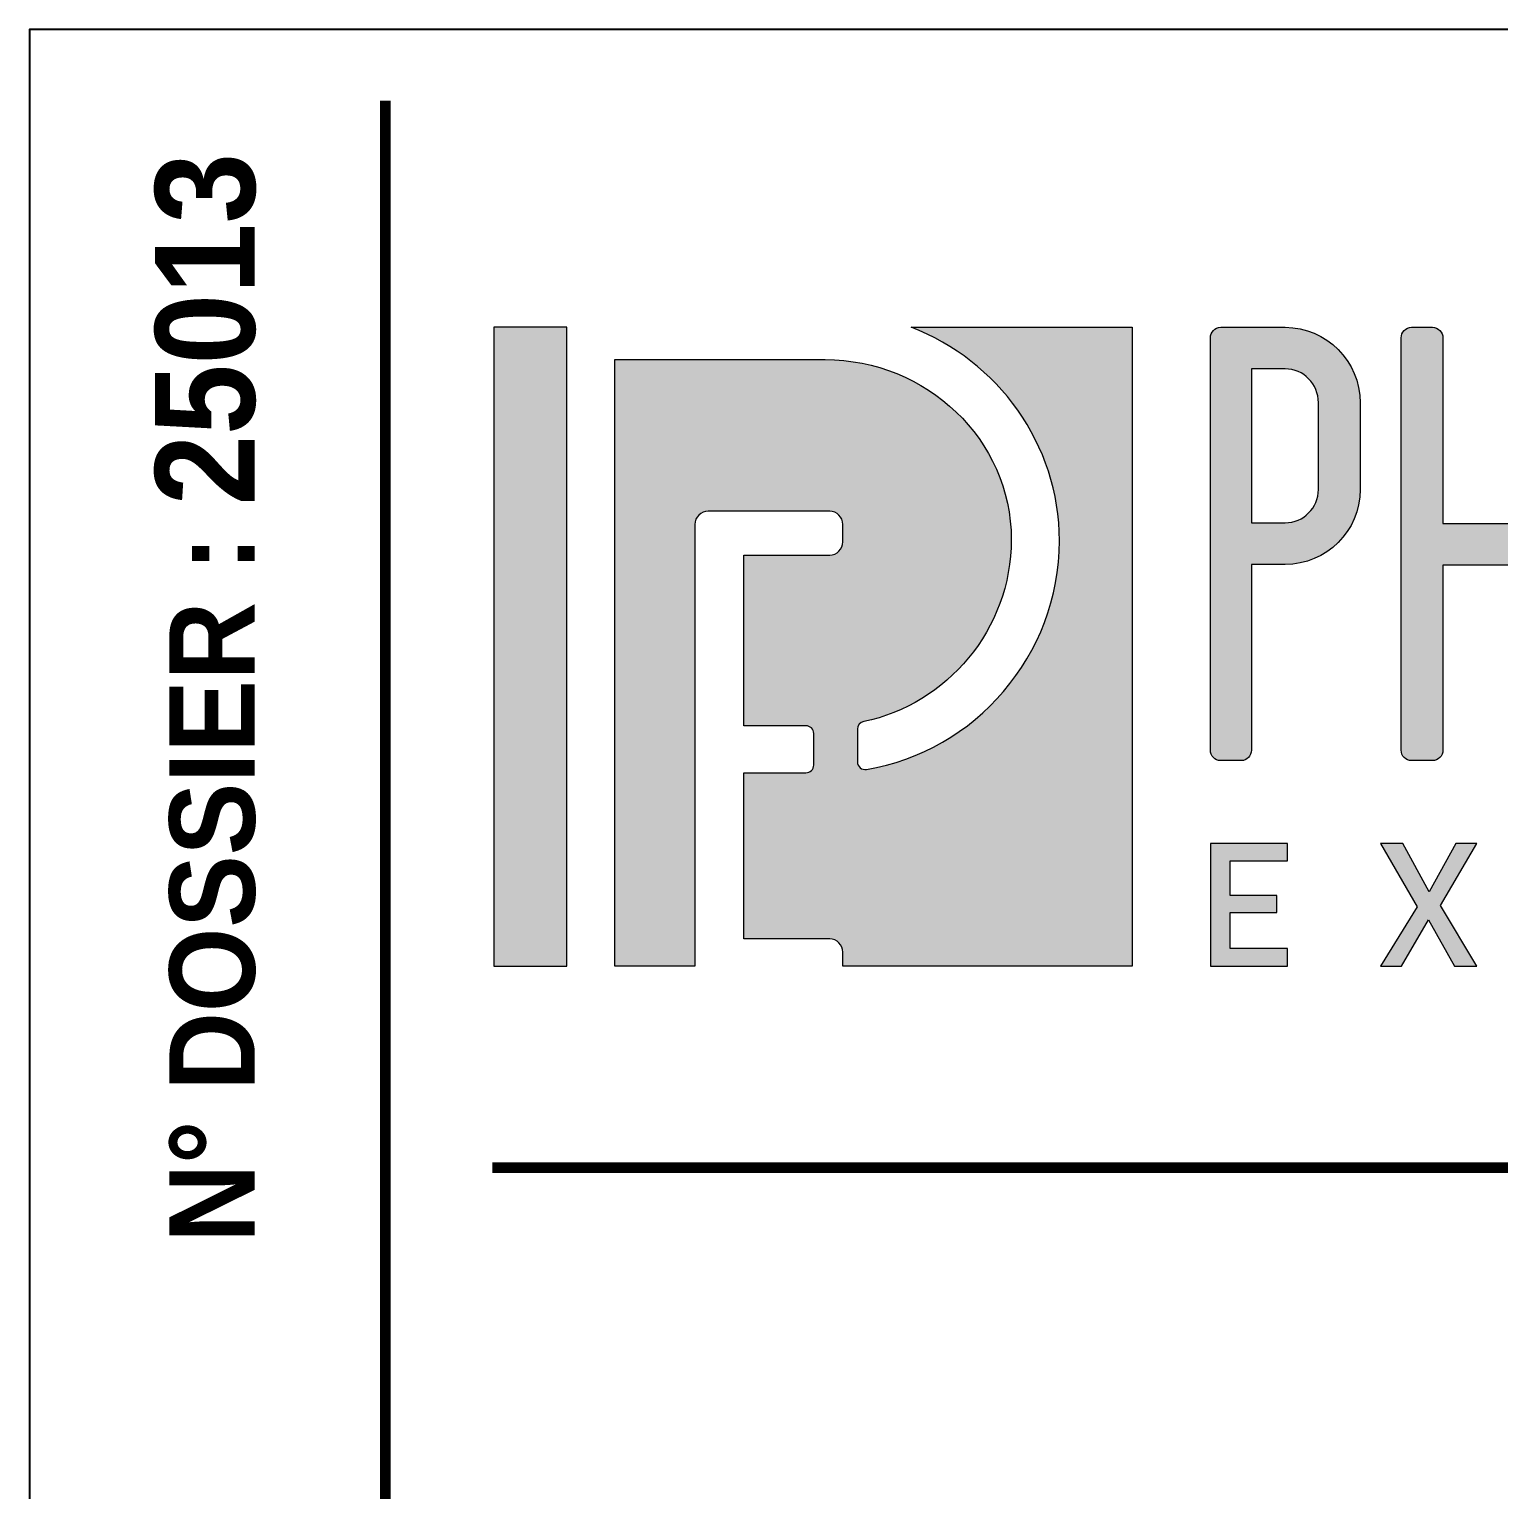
# Model space of a CAD drawing. Header units: millimetres. Extents: x 1856675 to 1856923, y 3169023 to 3169196.
# Drawn here: x 1856880.3 to 1856890.62, y 3169077.19 to 3169087.44 of the extents above; entities that cross this region are included whole.
import ezdxf

# ---------------------------------------------------------------- set-up
doc = ezdxf.new("R2010")
doc.units = ezdxf.units.MM
doc.layers.add('Mise en Page', color=7, linetype='Continuous')
doc.styles.get("Standard").update_dxf_attribs({"font": '', "width": 0.95, "height": 0.4})
doc.styles.get('Standard').set_extended_font_data('Titillium Web')

# ---------------------------------------------------------------- blocks, each defined once
blk = doc.blocks.new('A$C020C30D2')
at = {"layer": 'Mise en Page', "true_color": 0xd8bc00}
h = blk.add_hatch(color=52, dxfattribs=at)
h.dxf.hatch_style = 1
h.paths.add_polyline_path([(0.513, 4.484), (0, 4.484), (0, 0), (0.513, 0)])
h = blk.add_hatch(color=52, dxfattribs=at)
h.dxf.hatch_style = 1
edge = h.paths.add_edge_path()
edge.add_spline(control_points=[(4.484, 0), (4.484, 0), (4.484, 4.484), (4.484, 4.484), (4.484, 4.484), (2.932, 4.484), (2.932, 4.484), (3.538, 4.25), (3.972, 3.666), (3.972, 2.986), (3.972, 2.179), (3.379, 1.507), (2.617, 1.38), (2.584, 1.374), (2.554, 1.4), (2.554, 1.434), (2.554, 1.434), (2.554, 1.663), (2.554, 1.663), (2.554, 1.689), (2.573, 1.711), (2.598, 1.716), (3.181, 1.839), (3.634, 2.361), (3.634, 2.994), (3.634, 3.697), (3.038, 4.257), (2.327, 4.257), (2.327, 4.257), (0.85, 4.257), (0.85, 4.257), (0.85, 4.257), (0.85, 0), (0.85, 0), (0.85, 0), (1.412, 0), (1.412, 0), (1.412, 0), (1.412, 3.1), (1.412, 3.1), (1.412, 3.151), (1.455, 3.194), (1.506, 3.194), (1.506, 3.194), (2.359, 3.194), (2.359, 3.194), (2.409, 3.194), (2.452, 3.151), (2.452, 3.1), (2.452, 3.1), (2.452, 2.978), (2.452, 2.978), (2.452, 2.928), (2.409, 2.885), (2.359, 2.885), (2.359, 2.885), (1.757, 2.885), (1.757, 2.885), (1.757, 2.885), (1.757, 1.687), (1.757, 1.687), (1.757, 1.687), (2.192, 1.687), (2.192, 1.687), (2.222, 1.687), (2.247, 1.663), (2.247, 1.633), (2.247, 1.633), (2.247, 1.411), (2.247, 1.411), (2.247, 1.381), (2.222, 1.357), (2.192, 1.357), (2.192, 1.357), (1.757, 1.357), (1.757, 1.357), (1.757, 1.357), (1.757, 1.257), (1.757, 1.257), (1.757, 1.257), (1.757, 0.948), (1.757, 0.948), (1.757, 0.948), (1.757, 0.191), (1.757, 0.191), (1.757, 0.191), (2.359, 0.191), (2.359, 0.191), (2.409, 0.191), (2.452, 0.148), (2.452, 0.098), (2.452, 0.098), (2.452, 0), (2.452, 0), (2.452, 0), (4.484, 0), (4.484, 0)], knot_values=[0, 0, 0, 0, 1, 1, 1, 2, 2, 2, 3, 3, 3, 4, 4, 4, 5, 5, 5, 6, 6, 6, 7, 7, 7, 8, 8, 8, 9, 9, 9, 10, 10, 10, 11, 11, 11, 12, 12, 12, 13, 13, 13, 14, 14, 14, 15, 15, 15, 16, 16, 16, 17, 17, 17, 18, 18, 18, 19, 19, 19, 20, 20, 20, 21, 21, 21, 22, 22, 22, 23, 23, 23, 24, 24, 24, 25, 25, 25, 26, 26, 26, 27, 27, 27, 28, 28, 28, 29, 29, 29, 30, 30, 30, 31, 31, 31, 32, 32, 32, 32], degree=3, periodic=0)
at = {"layer": 'Mise en Page', "true_color": 0x575756}
h = blk.add_hatch(color=251, dxfattribs=at)
h.dxf.hatch_style = 1
edge = h.paths.add_edge_path()
edge.add_spline(control_points=[(5.32, 2.167), (5.32, 2.493), (5.32, 2.819), (5.32, 2.819), (5.32, 2.819), (5.558, 2.819), (5.558, 2.819)], knot_values=[9.5, 9.5, 9.5, 9.5, 10, 10, 10, 11, 11, 11, 11], degree=3, periodic=0)
edge.add_spline(control_points=[(5.558, 2.819), (5.846, 2.819), (6.084, 3.053), (6.084, 3.345), (6.084, 3.345), (6.084, 3.954), (6.084, 3.954)], knot_values=[11, 11, 11, 11, 12, 12, 12, 13, 13, 13, 13], degree=3, periodic=0)
edge.add_spline(control_points=[(6.084, 3.954), (6.084, 4.247), (5.846, 4.484), (5.558, 4.484)], knot_values=[13, 13, 13, 13, 14, 14, 14, 14], degree=3, periodic=0)
edge.add_spline(control_points=[(5.558, 4.484), (5.558, 4.484), (5.105, 4.484), (5.105, 4.484)], knot_values=[0, 0, 0, 0, 1, 1, 1, 1], degree=3, periodic=0)
edge.add_spline(control_points=[(5.105, 4.484), (5.064, 4.484), (5.032, 4.448), (5.032, 4.411)], knot_values=[1, 1, 1, 1, 2, 2, 2, 2], degree=3, periodic=0)
edge.add_spline(control_points=[(5.032, 4.411), (5.032, 4.411), (5.032, 4.407), (5.032, 4.407)], knot_values=[2.00001, 2.00001, 2.00001, 2.00001, 2.99999, 2.99999, 2.99999, 2.99999], degree=3, periodic=0)
edge.add_spline(control_points=[(5.032, 4.407), (5.032, 4.407), (5.032, 4.407), (5.032, 4.407), (5.032, 4.407), (5.032, 4.083), (5.032, 3.759)], knot_values=[2.99999, 2.99999, 2.99999, 2.99999, 3, 3, 3, 3.5, 3.5, 3.5, 3.5], degree=3, periodic=0)
edge.add_spline(control_points=[(5.032, 3.759), (5.032, 3.436), (5.032, 3.112), (5.032, 3.112), (5.032, 3.112), (5.032, 3.039), (5.032, 2.966)], knot_values=[3.5, 3.5, 3.5, 3.5, 4, 4, 4, 4.5, 4.5, 4.5, 4.5], degree=3, periodic=0)
edge.add_spline(control_points=[(5.032, 2.966), (5.032, 2.892), (5.032, 2.819), (5.032, 2.819), (5.032, 2.819), (5.032, 1.516), (5.032, 1.516)], knot_values=[4.5, 4.5, 4.5, 4.5, 5, 5, 5, 6, 6, 6, 6], degree=3, periodic=0)
edge.add_spline(control_points=[(5.032, 1.516), (5.032, 1.474), (5.064, 1.442), (5.105, 1.442), (5.105, 1.442), (5.251, 1.442), (5.251, 1.442)], knot_values=[6, 6, 6, 6, 7, 7, 7, 8, 8, 8, 8], degree=3, periodic=0)
edge.add_spline(control_points=[(5.251, 1.442), (5.288, 1.442), (5.32, 1.474), (5.32, 1.516), (5.32, 1.516), (5.32, 1.841), (5.32, 2.167)], knot_values=[8, 8, 8, 8, 9, 9, 9, 9.5, 9.5, 9.5, 9.5], degree=3, periodic=0)
edge = h.paths.add_edge_path(flags=16)
edge.add_spline(control_points=[(5.439, 3.112), (5.379, 3.112), (5.32, 3.112), (5.32, 3.112), (5.32, 3.112), (5.32, 3.382), (5.32, 3.652)], knot_values=[1.5, 1.5, 1.5, 1.5, 2, 2, 2, 2.5, 2.5, 2.5, 2.5], degree=3, periodic=0)
edge.add_spline(control_points=[(5.32, 3.652), (5.32, 3.922), (5.32, 4.192), (5.32, 4.192), (5.32, 4.192), (5.558, 4.192), (5.558, 4.192)], knot_values=[2.5, 2.5, 2.5, 2.5, 3, 3, 3, 4, 4, 4, 4], degree=3, periodic=0)
edge.add_spline(control_points=[(5.558, 4.192), (5.686, 4.192), (5.791, 4.086), (5.791, 3.954), (5.791, 3.954), (5.791, 3.802), (5.791, 3.65)], knot_values=[4, 4, 4, 4, 5, 5, 5, 5.5, 5.5, 5.5, 5.5], degree=3, periodic=0)
edge.add_spline(control_points=[(5.791, 3.65), (5.791, 3.497), (5.791, 3.345), (5.791, 3.345)], knot_values=[5.5, 5.5, 5.5, 5.5, 6, 6, 6, 6], degree=3, periodic=0)
edge.add_spline(control_points=[(5.791, 3.345), (5.791, 3.217), (5.686, 3.112), (5.558, 3.112), (5.558, 3.112), (5.498, 3.112), (5.439, 3.112)], knot_values=[0, 0, 0, 0, 1, 1, 1, 1.5, 1.5, 1.5, 1.5], degree=3, periodic=0)
h = blk.add_hatch(color=251, dxfattribs=at)
h.dxf.hatch_style = 1
edge = h.paths.add_edge_path()
edge.add_spline(control_points=[(7.351, 1.442), (7.392, 1.442), (7.424, 1.474), (7.424, 1.516), (7.424, 1.516), (7.424, 4.411), (7.424, 4.411)], knot_values=[18, 18, 18, 18, 19, 19, 19, 20, 20, 20, 20], degree=3, periodic=0)
edge.add_spline(control_points=[(7.424, 4.411), (7.424, 4.448), (7.392, 4.484), (7.351, 4.484)], knot_values=[20, 20, 20, 20, 21, 21, 21, 21], degree=3, periodic=0)
edge.add_spline(control_points=[(7.351, 4.484), (7.351, 4.484), (7.209, 4.484), (7.209, 4.484)], knot_values=[0, 0, 0, 0, 1, 1, 1, 1], degree=3, periodic=0)
edge.add_spline(control_points=[(7.209, 4.484), (7.168, 4.484), (7.136, 4.448), (7.136, 4.411), (7.136, 4.411), (7.136, 4.085), (7.136, 3.759)], knot_values=[1, 1, 1, 1, 2, 2, 2, 2.5, 2.5, 2.5, 2.5], degree=3, periodic=0)
edge.add_spline(control_points=[(7.136, 3.759), (7.136, 3.433), (7.136, 3.107), (7.136, 3.107), (7.136, 3.107), (7.018, 3.107), (6.9, 3.107)], knot_values=[2.5, 2.5, 2.5, 2.5, 3, 3, 3, 3.5, 3.5, 3.5, 3.5], degree=3, periodic=0)
edge.add_spline(control_points=[(6.9, 3.107), (6.782, 3.107), (6.665, 3.107), (6.665, 3.107), (6.665, 3.107), (6.665, 4.411), (6.665, 4.411)], knot_values=[3.5, 3.5, 3.5, 3.5, 4, 4, 4, 5, 5, 5, 5], degree=3, periodic=0)
edge.add_spline(control_points=[(6.665, 4.411), (6.665, 4.448), (6.633, 4.484), (6.591, 4.484), (6.591, 4.484), (6.445, 4.484), (6.445, 4.484)], knot_values=[5, 5, 5, 5, 6, 6, 6, 7, 7, 7, 7], degree=3, periodic=0)
edge.add_spline(control_points=[(6.445, 4.484), (6.404, 4.484), (6.372, 4.448), (6.372, 4.411)], knot_values=[7, 7, 7, 7, 8, 8, 8, 8], degree=3, periodic=0)
edge.add_spline(control_points=[(6.372, 4.411), (6.372, 4.411), (6.372, 4.407), (6.372, 4.407)], knot_values=[8.00001, 8.00001, 8.00001, 8.00001, 8.99999, 8.99999, 8.99999, 8.99999], degree=3, periodic=0)
edge.add_spline(control_points=[(6.372, 4.407), (6.372, 4.407), (6.372, 4.407), (6.372, 4.407), (6.372, 4.407), (6.372, 1.516), (6.372, 1.516)], knot_values=[8.99999, 8.99999, 8.99999, 8.99999, 9.5, 9.5, 9.5, 10, 10, 10, 10], degree=3, periodic=0)
edge.add_spline(control_points=[(6.372, 1.516), (6.372, 1.474), (6.404, 1.442), (6.445, 1.442), (6.445, 1.442), (6.591, 1.442), (6.591, 1.442)], knot_values=[10, 10, 10, 10, 11, 11, 11, 12, 12, 12, 12], degree=3, periodic=0)
edge.add_spline(control_points=[(6.591, 1.442), (6.633, 1.442), (6.665, 1.474), (6.665, 1.516), (6.665, 1.516), (6.665, 1.84), (6.665, 2.165)], knot_values=[12, 12, 12, 12, 13, 13, 13, 13.5, 13.5, 13.5, 13.5], degree=3, periodic=0)
edge.add_spline(control_points=[(6.665, 2.165), (6.665, 2.49), (6.665, 2.815), (6.665, 2.815), (6.665, 2.815), (6.782, 2.815), (6.9, 2.815)], knot_values=[13.5, 13.5, 13.5, 13.5, 14, 14, 14, 14.5, 14.5, 14.5, 14.5], degree=3, periodic=0)
edge.add_spline(control_points=[(6.9, 2.815), (7.018, 2.815), (7.136, 2.815), (7.136, 2.815), (7.136, 2.815), (7.136, 1.516), (7.136, 1.516)], knot_values=[14.5, 14.5, 14.5, 14.5, 15, 15, 15, 16, 16, 16, 16], degree=3, periodic=0)
edge.add_spline(control_points=[(7.136, 1.516), (7.136, 1.474), (7.168, 1.442), (7.209, 1.442), (7.209, 1.442), (7.351, 1.442), (7.351, 1.442)], knot_values=[16, 16, 16, 16, 17, 17, 17, 18, 18, 18, 18], degree=3, periodic=0)
h = blk.add_hatch(color=251, dxfattribs=at)
h.dxf.hatch_style = 1
h.paths.add_polyline_path([(5.499, 0.495), (5.171, 0.495), (5.171, 0.739), (5.575, 0.739), (5.575, 0.861), (5.032, 0.861), (5.032, 0), (5.575, 0), (5.575, 0.123), (5.171, 0.123), (5.171, 0.375), (5.499, 0.375)])
h = blk.add_hatch(color=251, dxfattribs=at)
h.dxf.hatch_style = 1
h.paths.add_polyline_path([(6.648, 0.424), (6.903, 0.861), (6.756, 0.861), (6.569, 0.522), (6.384, 0.861), (6.227, 0.861), (6.484, 0.416), (6.227, 0), (6.374, 0), (6.563, 0.324), (6.747, 0), (6.903, 0)])
at = {"layer": 'Mise en Page', "color": 52, "lineweight": 0, "true_color": 0xd8bc00}
blk.add_lwpolyline([(0.513, 4.484), (0, 4.484), (0, 0), (0.513, 0), (0.513, 4.484)], dxfattribs=at)
at = {"layer": 'Mise en Page', "color": 251, "lineweight": 0, "true_color": 0x575756}
for points in [[(5.575, 0), (5.575, 0.123), (5.171, 0.123), (5.171, 0.375), (5.499, 0.375), (5.499, 0.495), (5.171, 0.495), (5.171, 0.739), (5.575, 0.739), (5.575, 0.861), (5.032, 0.861), (5.032, 0), (5.575, 0)], [(6.227, 0.861), (6.484, 0.416), (6.227, 0), (6.374, 0), (6.563, 0.324), (6.747, 0), (6.903, 0), (6.648, 0.424), (6.903, 0.861), (6.756, 0.861), (6.569, 0.522), (6.384, 0.861), (6.227, 0.861)]]:
    blk.add_lwpolyline(points, dxfattribs=at)
at = {"layer": 'Mise en Page', "color": 52, "lineweight": 0, "true_color": 0xd8bc00}
blk.add_open_spline([(4.484, 0), (4.484, 0), (4.484, 4.484), (4.484, 4.484), (4.484, 4.484), (2.932, 4.484), (2.932, 4.484), (3.538, 4.25), (3.972, 3.666), (3.972, 2.986), (3.972, 2.179), (3.379, 1.507), (2.617, 1.38), (2.584, 1.374), (2.554, 1.4), (2.554, 1.434), (2.554, 1.434), (2.554, 1.663), (2.554, 1.663), (2.554, 1.689), (2.573, 1.711), (2.598, 1.716), (3.181, 1.839), (3.634, 2.361), (3.634, 2.994), (3.634, 3.697), (3.038, 4.257), (2.327, 4.257), (2.327, 4.257), (0.85, 4.257), (0.85, 4.257), (0.85, 4.257), (0.85, 0), (0.85, 0), (0.85, 0), (1.412, 0), (1.412, 0), (1.412, 0), (1.412, 3.1), (1.412, 3.1), (1.412, 3.151), (1.455, 3.194), (1.506, 3.194), (1.506, 3.194), (2.359, 3.194), (2.359, 3.194), (2.409, 3.194), (2.452, 3.151), (2.452, 3.1), (2.452, 3.1), (2.452, 2.978), (2.452, 2.978), (2.452, 2.928), (2.409, 2.885), (2.359, 2.885), (2.359, 2.885), (1.757, 2.885), (1.757, 2.885), (1.757, 2.885), (1.757, 1.687), (1.757, 1.687), (1.757, 1.687), (2.192, 1.687), (2.192, 1.687), (2.222, 1.687), (2.247, 1.663), (2.247, 1.633), (2.247, 1.633), (2.247, 1.411), (2.247, 1.411), (2.247, 1.381), (2.222, 1.357), (2.192, 1.357), (2.192, 1.357), (1.757, 1.357), (1.757, 1.357), (1.757, 1.357), (1.757, 1.257), (1.757, 1.257), (1.757, 1.257), (1.757, 0.948), (1.757, 0.948), (1.757, 0.948), (1.757, 0.191), (1.757, 0.191), (1.757, 0.191), (2.359, 0.191), (2.359, 0.191), (2.409, 0.191), (2.452, 0.148), (2.452, 0.098), (2.452, 0.098), (2.452, 0), (2.452, 0), (2.452, 0), (4.484, 0), (4.484, 0)], degree=3, knots=[0, 0, 0, 0, 1, 1, 1, 2, 2, 2, 3, 3, 3, 4, 4, 4, 5, 5, 5, 6, 6, 6, 7, 7, 7, 8, 8, 8, 9, 9, 9, 10, 10, 10, 11, 11, 11, 12, 12, 12, 13, 13, 13, 14, 14, 14, 15, 15, 15, 16, 16, 16, 17, 17, 17, 18, 18, 18, 19, 19, 19, 20, 20, 20, 21, 21, 21, 22, 22, 22, 23, 23, 23, 24, 24, 24, 25, 25, 25, 26, 26, 26, 27, 27, 27, 28, 28, 28, 29, 29, 29, 30, 30, 30, 31, 31, 31, 32, 32, 32, 32], dxfattribs=at)
at = {"layer": 'Mise en Page', "color": 251, "lineweight": 0, "true_color": 0x575756}
for points, knots in [([(5.558, 4.484), (5.558, 4.484), (5.105, 4.484), (5.105, 4.484), (5.064, 4.484), (5.032, 4.448), (5.032, 4.411), (5.032, 4.411), (5.032, 4.407), (5.032, 4.407), (5.032, 4.407), (5.032, 3.112), (5.032, 3.112), (5.032, 3.112), (5.032, 2.819), (5.032, 2.819), (5.032, 2.819), (5.032, 1.516), (5.032, 1.516), (5.032, 1.474), (5.064, 1.442), (5.105, 1.442), (5.105, 1.442), (5.251, 1.442), (5.251, 1.442), (5.288, 1.442), (5.32, 1.474), (5.32, 1.516), (5.32, 1.516), (5.32, 2.819), (5.32, 2.819), (5.32, 2.819), (5.558, 2.819), (5.558, 2.819), (5.846, 2.819), (6.084, 3.053), (6.084, 3.345), (6.084, 3.345), (6.084, 3.954), (6.084, 3.954), (6.084, 4.247), (5.846, 4.484), (5.558, 4.484)], [0, 0, 0, 0, 1, 1, 1, 2, 2, 2, 3, 3, 3, 4, 4, 4, 5, 5, 5, 6, 6, 6, 7, 7, 7, 8, 8, 8, 9, 9, 9, 10, 10, 10, 11, 11, 11, 12, 12, 12, 13, 13, 13, 14, 14, 14, 14]), ([(7.351, 4.484), (7.351, 4.484), (7.209, 4.484), (7.209, 4.484), (7.168, 4.484), (7.136, 4.448), (7.136, 4.411), (7.136, 4.411), (7.136, 3.107), (7.136, 3.107), (7.136, 3.107), (6.665, 3.107), (6.665, 3.107), (6.665, 3.107), (6.665, 4.411), (6.665, 4.411), (6.665, 4.448), (6.633, 4.484), (6.591, 4.484), (6.591, 4.484), (6.445, 4.484), (6.445, 4.484), (6.404, 4.484), (6.372, 4.448), (6.372, 4.411), (6.372, 4.411), (6.372, 4.407), (6.372, 4.407), (6.372, 4.407), (6.372, 1.516), (6.372, 1.516), (6.372, 1.474), (6.404, 1.442), (6.445, 1.442), (6.445, 1.442), (6.591, 1.442), (6.591, 1.442), (6.633, 1.442), (6.665, 1.474), (6.665, 1.516), (6.665, 1.516), (6.665, 2.815), (6.665, 2.815), (6.665, 2.815), (7.136, 2.815), (7.136, 2.815), (7.136, 2.815), (7.136, 1.516), (7.136, 1.516), (7.136, 1.474), (7.168, 1.442), (7.209, 1.442), (7.209, 1.442), (7.351, 1.442), (7.351, 1.442), (7.392, 1.442), (7.424, 1.474), (7.424, 1.516), (7.424, 1.516), (7.424, 4.411), (7.424, 4.411), (7.424, 4.448), (7.392, 4.484), (7.351, 4.484)], [0, 0, 0, 0, 1, 1, 1, 2, 2, 2, 3, 3, 3, 4, 4, 4, 5, 5, 5, 6, 6, 6, 7, 7, 7, 8, 8, 8, 9, 9, 9, 10, 10, 10, 11, 11, 11, 12, 12, 12, 13, 13, 13, 14, 14, 14, 15, 15, 15, 16, 16, 16, 17, 17, 17, 18, 18, 18, 19, 19, 19, 20, 20, 20, 21, 21, 21, 21]), ([(5.791, 3.345), (5.791, 3.217), (5.686, 3.112), (5.558, 3.112), (5.558, 3.112), (5.32, 3.112), (5.32, 3.112), (5.32, 3.112), (5.32, 4.192), (5.32, 4.192), (5.32, 4.192), (5.558, 4.192), (5.558, 4.192), (5.686, 4.192), (5.791, 4.086), (5.791, 3.954), (5.791, 3.954), (5.791, 3.345), (5.791, 3.345)], [0, 0, 0, 0, 1, 1, 1, 2, 2, 2, 3, 3, 3, 4, 4, 4, 5, 5, 5, 6, 6, 6, 6])]:
    blk.add_open_spline(points, degree=3, knots=knots, dxfattribs=at)

msp = doc.modelspace()

# ---------------------------------------------------------------- linework, layer by layer
at = {"layer": 'Mise en Page'}
msp.add_lwpolyline([(1856880.302, 3169028.039), (1856922.302, 3169028.039), (1856922.302, 3169087.439), (1856880.302, 3169087.439)], close=True, dxfattribs=at)
at = {"layer": 'Mise en Page', "color": 251, "true_color": 0x575756, "const_width": 0.075, "flags": 128}
msp.add_lwpolyline([(1856882.802, 3169086.939), (1856882.802, 3169028.539)], dxfattribs=at)
at = {"layer": 'Mise en Page', "color": 251, "true_color": 0x575756, "const_width": 0.075, "elevation": 3, "flags": 128}
msp.add_lwpolyline([(1856883.552, 3169079.448), (1856921.052, 3169079.448)], dxfattribs=at)

# ---------------------------------------------------------------- block references
msp.add_blockref('A$C020C30D2', (1856883.563, 3169080.864))

# ---------------------------------------------------------------- texts
at = {"layer": 'Mise en Page', "insert": (1856881.185, 3169078.153), "char_height": 0.6, "width": 11.01706, "attachment_point": 1, "rotation": 90}
msp.add_mtext('\\pi0.77046;{\\fTitillium Web|b1|i0|c0|p2;\\C251;\\c5658455;N° DOSSIER :\\C256; \\H1.1667x;\\C52;\\c48344;25013}', dxfattribs=at)

doc.saveas('drawing.dxf')
